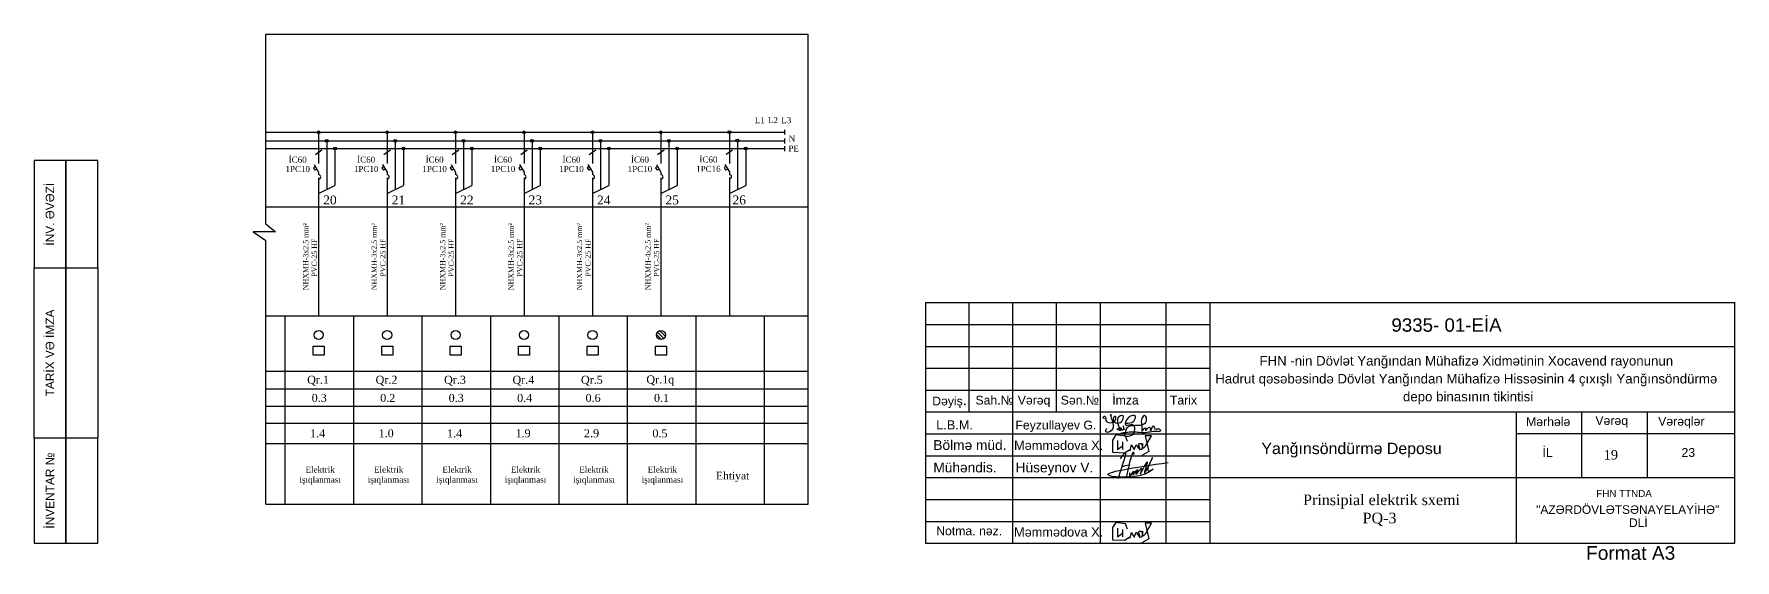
# Model space of a CAD drawing. Header units: millimetres. Extents: x 42452 to 2852333, y -419346 to 834876.
# Drawn here: x 2586212 to 2630990, y 206992 to 220839 of the extents above; entities that cross this region are included whole.
import ezdxf

# ---------------------------------------------------------------- set-up
doc = ezdxf.new("R2010")
doc.units = ezdxf.units.MM
doc.linetypes.add('DUZ', pattern=[0])
for name, color, linetype, lineweight in [('0_memar', 250, 'Continuous', 20), ('0_Ном._пера__1', 7, 'Continuous', 15), ('Stamp Mətn MN', 7, 'Continuous', 13), ('перегородка', 130, 'Continuous', 20), ('перегородка_Ном._пера__1', 7, 'Continuous', 15)]:
    doc.layers.add(name, color=color, linetype=linetype, lineweight=lineweight)
for name, color, linetype in [('elektrik gec avadanliq', 7, 'Continuous'), ('Elektrik isiqlandirma_Lightening.ET-XET', 7, 'Continuous'), ('Kunc shtampi', 7, 'Continuous'), ('polygon', 5, 'Continuous'), ('ramka', 7, 'Continuous'), ('shtamp cedvel MN', 7, 'Continuous'), ('размер', 7, 'Continuous')]:
    doc.layers.add(name, color=color, linetype=linetype)
doc.styles.add('Arial', font='arial.ttf', dxfattribs={"height": 200})
doc.styles.add('ARİAL', font='arial.ttf')
doc.styles.add('GENERATED_STYLE_3', font='ARIAALB2.TTF')
doc.styles.add('STAMP MƏTN - MN', font='arial.ttf')
doc.styles.get("Standard").update_dxf_attribs({"font": 'arial.ttf'})
doc.styles.add('СГЕНЕРИР_СТИЛЬ_1', font='arial.ttf')
doc.styles.add('СГЕНЕРИР_СТИЛЬ_2', font='')
doc.styles.get('СГЕНЕРИР_СТИЛЬ_2').set_extended_font_data('Arial Unicode MS Кириллический')

# ---------------------------------------------------------------- blocks, each defined once
blk = doc.blocks.new('STAMP - 2 MN')
at = {"layer": 'shtamp cedvel MN'}
blk.add_lwpolyline([(1500, 9000), (750, 9000), (750, 0), (750, 9000), (0, 9000), (0, 6475), (1500, 6475), (1500, 2475), (0, 2475), (0, 0), (1500, 0), (1500, 2475), (0, 2475), (0, 6475), (1500, 6475)], close=True, dxfattribs=at)
at = {"layer": 'Stamp Mətn MN', "char_height": 200, "attachment_point": 5, "rotation": 90, "style": 'STAMP MƏTN - MN'}
for s, insert, width in [('{\\fArial|b0|i0|c238|p34;İNV. }Ə{\\fArial|b0|i0|c238|p34;V}Ə{\\fArial|b0|i0|c238|p34;Zİ}', (375, 7738), 2525), ('{\\fArial|b0|i0|c238|p34;TARİX V}Ə{\\fArial|b0|i0|c238|p34; İMZA}', (375, 4475), 4000), ('{\\fArial|b0|i0|c238|p34;İNVENTAR }№', (375, 1238), 2475)]:
    blk.add_mtext(s, dxfattribs=dict(at, insert=insert, width=width))
blk = doc.blocks.new('55')
at = {"color": 5, "lineweight": 30}
for points, knots in [([(6807568, -690913), (6807734, -690192), (6807904, -689458), (6807900, -689847), (6807900, -689854)], [0, 0, 0, 0, 1128.718966, 1148.710053, 1148.710053, 1148.710053, 1148.710053]), ([(6808805, -690524), (6808750, -690568), (6808216, -691003), (6805386, -690836), (6807954, -690456), (6809491, -690228)], [0, 0, 0, 0, 215.465341, 2087.683537, 4876.118481, 4876.118481, 4876.118481, 4876.118481]), ([(6807301, -690054), (6807380, -689939), (6807723, -689440), (6807293, -690552), (6807199, -690927), (6807191, -690959)], [0, 0, 0, 0, 328.564954, 1432.648132, 1536.641492, 1536.641492, 1536.641492, 1536.641492]), ([(6807358, -690408), (6807470, -690386), (6807596, -690361), (6807720, -690330), (6807732, -690327)], [0, 0, 0, 0, 344.502291, 383.366548, 383.366548, 383.366548, 383.366548]), ([(6807716, -690698), (6807705, -690775), (6807675, -691004), (6808017, -690413), (6807740, -691044), (6808200, -690308), (6807872, -691036), (6808390, -690235), (6808050, -691132), (6808747, -689639), (6808148, -691347), (6809105, -689320), (6808364, -690768), (6808709, -690576), (6808805, -690524)], [0, 0, 0, 0, 159.15263, 467.604708, 669.340869, 1011.806253, 1243.637014, 1628.4018, 1881.82877, 2512.198919, 3044.065726, 3849.863763, 4495.087992, 4740.981721, 4740.981721, 4740.981721, 4740.981721])]:
    blk.add_open_spline(points, degree=3, knots=knots, dxfattribs=at)
blk = doc.blocks.new('20')
at = {"color": 7, "lineweight": 25}
for p, q in [((15101137, -7396449), (15122448, -7396449)), ((15101137, -7396449), (15101137, -7402785)), ((15101137, -7402785), (15122448, -7402785))]:
    blk.add_line(p, q, dxfattribs=at)
at = {"layer": 'Kunc shtampi', "ltscale": 0.1}
blk.add_line((15122450, -7402785), (15122450, -7396438), dxfattribs=at)
at = {"layer": 'polygon', "color": 7, "linetype": 'DUZ', "lineweight": 25}
for p, q in [((15118416, -7401057), (15118416, -7399329)), ((15120144, -7401057), (15120144, -7399329)), ((15122448, -7399905), (15116691, -7399905))]:
    blk.add_line(p, q, dxfattribs=at)
at = {"layer": 'перегородка', "color": 5, "lineweight": 30}
for p, q in [((15106063, -7400069), (15106062, -7400388)), ((15106152, -7399933), (15106063, -7400069)), ((15106401, -7399969), (15106152, -7399933)), ((15106192, -7400084), (15106192, -7400313)), ((15106192, -7400084), (15106192, -7400313)), ((15106323, -7400119), (15106323, -7400313)), ((15106454, -7400110), (15106401, -7399969)), ((15107086, -7399953), (15106925, -7399953)), ((15106925, -7399953), (15107015, -7400368)), ((15106927, -7400230), (15107086, -7399953)), ((15106062, -7400388), (15106388, -7400401)), ((15106192, -7400313), (15106323, -7400219)), ((15106388, -7400401), (15106498, -7400325)), ((15106498, -7400325), (15106531, -7400351)), ((15106531, -7400351), (15106567, -7400195)), ((15106567, -7400195), (15106637, -7400317)), ((15106637, -7400317), (15106683, -7400192)), ((15106683, -7400192), (15106784, -7400326)), ((15106749, -7400198), (15106768, -7400171)), ((15106749, -7400198), (15106780, -7400321)), ((15106830, -7400168), (15106768, -7400171)), ((15106780, -7400321), (15106832, -7400311)), ((15106830, -7400168), (15106850, -7400225)), ((15106832, -7400311), (15106856, -7400282)), ((15107015, -7400368), (15106834, -7400474)), ((15106850, -7400225), (15106850, -7400162)), ((15106850, -7400162), (15106856, -7400282)), ((15106856, -7400282), (15106850, -7400225)), ((15106856, -7400282), (15106889, -7400275)), ((15106889, -7400275), (15106927, -7400230)), ((15106152, -7402237), (15106063, -7402373)), ((15106401, -7402273), (15106152, -7402237)), ((15106454, -7402414), (15106401, -7402273)), ((15107086, -7402257), (15106925, -7402257)), ((15106925, -7402257), (15107015, -7402672)), ((15106927, -7402534), (15107086, -7402257)), ((15106063, -7402373), (15106062, -7402692)), ((15106062, -7402692), (15106388, -7402705)), ((15106192, -7402388), (15106192, -7402617)), ((15106192, -7402388), (15106192, -7402617)), ((15106192, -7402617), (15106323, -7402523)), ((15106323, -7402423), (15106323, -7402617)), ((15106388, -7402705), (15106498, -7402629)), ((15106498, -7402629), (15106531, -7402655)), ((15106531, -7402655), (15106567, -7402499)), ((15106567, -7402499), (15106637, -7402621)), ((15106637, -7402621), (15106683, -7402496)), ((15106683, -7402496), (15106784, -7402630)), ((15106749, -7402502), (15106768, -7402475)), ((15106749, -7402502), (15106780, -7402625)), ((15106830, -7402472), (15106768, -7402475)), ((15106780, -7402625), (15106832, -7402615)), ((15106830, -7402472), (15106850, -7402529)), ((15106832, -7402615), (15106856, -7402586)), ((15107015, -7402672), (15106834, -7402778)), ((15106850, -7402529), (15106850, -7402466)), ((15106850, -7402466), (15106856, -7402586)), ((15106856, -7402586), (15106850, -7402529)), ((15106856, -7402586), (15106889, -7402579)), ((15106889, -7402579), (15106927, -7402534))]:
    blk.add_line(p, q, dxfattribs=at)
for points, knots in [([(15105854, -7399506), (15105838, -7399500), (15105805, -7399487), (15105847, -7399413), (15105905, -7399491), (15105849, -7399623), (15106153, -7399643), (15106162, -7399419), (15106042, -7399495), (15106143, -7399660), (15106310, -7399603), (15106340, -7399510), (15106359, -7399413), (15106122, -7399448), (15106203, -7399646), (15106273, -7399814)], [0, 0, 0, 0, 42.223389, 90.051656, 154.549451, 226.6152, 476.644161, 571.28472, 627.013932, 778.672239, 938.454199, 1025.570794, 1091.558705, 1160.21584, 1544.16015, 1544.16015, 1544.16015, 1544.16015]), ([(15106007, -7399409), (15106073, -7399600), (15106152, -7399829), (15105880, -7399880), (15105882, -7399793), (15105905, -7399771), (15105910, -7399766)], [0, 0, 0, 0, 446.334972, 532.702513, 603.278674, 627.196902, 627.196902, 627.196902, 627.196902]), ([(15106007, -7399409), (15106006, -7399405), (15106005, -7399395), (15106027, -7399402), (15106031, -7399412), (15106033, -7399416)], [0, 0, 0, 0, 8.821018, 27.345406, 42.243095, 42.243095, 42.243095, 42.243095]), ([(15106401, -7399620), (15106483, -7399625), (15106613, -7399633), (15106712, -7399392), (15106440, -7399437), (15106343, -7399750), (15106675, -7399563), (15106648, -7399925), (15106507, -7399969), (15106352, -7399997), (15106417, -7399855), (15106438, -7399676), (15106619, -7399677), (15106758, -7399678)], [0, 0, 0, 0, 227.188385, 358.071473, 539.665587, 751.927894, 924.503113, 1199.403857, 1282.39891, 1403.270956, 1513.824778, 1614.597802, 1944.904586, 1944.904586, 1944.904586, 1944.904586]), ([(15106758, -7399678), (15106785, -7399676), (15106877, -7399669), (15107004, -7399560), (15106917, -7399391), (15106772, -7399548), (15106848, -7399680), (15106834, -7399875), (15106956, -7399662), (15106900, -7399907), (15107061, -7399627), (15107057, -7399923), (15107138, -7399603), (15107168, -7399822), (15107267, -7399745), (15107351, -7399823), (15107309, -7399841), (15107293, -7399848)], [0, 0, 0, 0, 82.934409, 278.458212, 386.336719, 441.130098, 797.922894, 815.295031, 939.358029, 1010.425899, 1153.318323, 1248.777542, 1391.619055, 1482.772305, 1582.360738, 1652.010665, 1693.923868, 1693.923868, 1693.923868, 1693.923868]), ([(15107300, -7399848), (15107229, -7399844), (15107106, -7399838), (15106918, -7399890), (15106741, -7399864), (15106546, -7399860), (15106396, -7399873), (15106301, -7399888), (15106276, -7399892)], [0, 0, 0, 0, 211.533539, 367.015626, 577.795063, 738.782103, 953.656981, 1027.737747, 1027.737747, 1027.737747, 1027.737747]), ([(15106295, -7399744), (15106292, -7399758), (15106286, -7399786), (15106327, -7399808), (15106381, -7399781), (15106332, -7399640), (15106351, -7399754), (15106372, -7399792), (15106387, -7399780), (15106385, -7399772), (15106385, -7399769)], [0, 0, 0, 0, 37.910096, 78.738154, 107.34926, 199.254906, 281.250122, 295.344415, 310.564895, 319.310936, 319.310936, 319.310936, 319.310936])]:
    blk.add_open_spline(points, degree=3, knots=knots, dxfattribs=at)
for points in [[(15106295, -7399744), (15106256, -7399756), (15106217, -7399767), (15106178, -7399779)], [(15106178, -7399779), (15106209, -7399791), (15106241, -7399803), (15106273, -7399814)]]:
    blk.add_open_spline(points, degree=3, dxfattribs=at)
at = {"layer": 'размер', "color": 7, "lineweight": 25}
for p, q in [((15102289, -7399329), (15102289, -7396449)), ((15103441, -7402785), (15103441, -7396449)), ((15104592, -7399329), (15104592, -7396449)), ((15105744, -7402785), (15105744, -7396449)), ((15107472, -7402785), (15107472, -7396449)), ((15108624, -7396449), (15108624, -7402785)), ((15101137, -7397025), (15108624, -7397025)), ((15101137, -7397601), (15122448, -7397601)), ((15101137, -7398177), (15108624, -7398177)), ((15101137, -7398753), (15108624, -7398753)), ((15101137, -7399329), (15122448, -7399329)), ((15116688, -7399329), (15116688, -7402785)), ((15101137, -7399905), (15108624, -7399905)), ((15101137, -7400481), (15108624, -7400481)), ((15101137, -7401057), (15122448, -7401057)), ((15101137, -7401633), (15108624, -7401633)), ((15101156, -7402209), (15108624, -7402209))]:
    blk.add_line(p, q, dxfattribs=at)
at = {"color": 1, "lineweight": 25, "xscale": 0.5720132259566115, "yscale": 0.5720132259566115, "zscale": 0.5720132259566115}
blk.add_blockref('55', (11212411, -7005839), dxfattribs=at)
at = {"color": 7, "char_height": 258.17, "width": 5812.24, "attachment_point": 4, "style": 'Arial'}
for s, insert in [('{\\fArial|b0|i0|c238|p34;Bölmə müd.} {\\fArial|b0|i0|c238|p34; \\fArial|b0|i0|c204|p34;\\H0.92962x;Məmmədova\\fArial|b0|i0|c238|p34; X.}', (15101347, -7400201)), ('{\\fArial|b0|i0|c238|p34;Mühəndis.     Hüseynov V\\H0.92962x;.}', (15101347, -7400829))]:
    blk.add_mtext(s, dxfattribs=dict(at, insert=insert))
at = {"color": 7, "lineweight": 25, "attachment_point": 1}
for s, insert, char_height in [('{\\fArial|b0|i0|c238|p34;İ\\fArial|b0|i0|c0|p34;L}', (15117383, -7400280), 230.39), ('23', (15121043, -7400280), 230.4)]:
    blk.add_mtext(s, dxfattribs=dict(at, insert=insert, char_height=char_height))
at = {"insert": (15115876, -7403826), "char_height": 360, "width": 22250.72, "attachment_point": 7, "style": 'ARİAL'}
blk.add_mtext('{\\fArial|b0|i0|c238|p34;                   Format A3\\L\\P} ', dxfattribs=at)
at = {"layer": '0_memar', "color": 0, "linetype": 'Continuous', "insert": (15115376, -7398491), "char_height": 249.57, "width": 13538.5, "attachment_point": 5, "line_spacing_factor": 1.132501, "style": 'СГЕНЕРИР_СТИЛЬ_1'}
blk.add_mtext('{\\C7;FHN -nin Dövlət Yanğından Mühafizə Xidmətinin \\fArial|b0|i0|c238|p38;Xocavend\\fArial|b0|i0|c204|p38; \\fArial|b0|i0|c238|p38;rayonunun\\fArial|b0|i0|c204|p38; \\fArial|b0|i0|c238|p38;\\PHadrut qəsəbəsində \\fArial|b0|i0|c204|p38;Dövlət Yanğından Mühafizə Hissəsinin 4 \\fArial|b0|i0|c238|p38;çıxışlı Y\\fArial|b0|i0|c204|p38;anğınsöndürmə\\fArial|b0|i0|c238|p38;\\P \\fArial|b0|i0|c204|p38;depo\\fArial|b0|i0|c238|p38; binasının\\fArial|b0|i0|c204|p34; tikintisi}', dxfattribs=at)
at = {"layer": '0_memar', "color": 0, "linetype": 'Continuous', "insert": (15112355, -7400528), "char_height": 299.48, "attachment_point": 8, "style": 'СГЕНЕРИР_СТИЛЬ_1'}
blk.add_mtext('{Yanğınsöndürmə Deposu}', dxfattribs=at)
at = {"layer": '0_Ном._пера__1', "linetype": 'Continuous', "attachment_point": 1, "style": 'СГЕНЕРИР_СТИЛЬ_2'}
for s, insert, char_height in [('{Mərhələ}', (15116950, -7399469), 231), ('{Vərəq}', (15118775, -7399440), 231), ('{Vərəqlər}', (15120428, -7399458), 231), (' {\\fArial|b0|i0|c0|p34;     \\H0.88889x;                FHN TTNDA}', (15117167, -7401383), 207.94)]:
    blk.add_mtext(s, dxfattribs=dict(at, insert=insert, char_height=char_height))
at = {"layer": '0_Ном._пера__1', "linetype": 'Continuous', "insert": (15117216, -7401786), "char_height": 225, "width": 5999.56, "attachment_point": 1, "line_spacing_factor": 0.920624, "style": 'СГЕНЕРИР_СТИЛЬ_2'}
blk.add_mtext('{\\fArial|b0|i0|c0|p34;"AZƏRDÖVLƏTSƏNAYELAYİHƏ"\\P                            DLİ}', dxfattribs=at)
at = {"layer": 'ramka', "color": 7, "lineweight": 25, "ltscale": 0.4, "attachment_point": 1, "style": 'Arial'}
for s, insert, char_height, width in [('  {\\H1.0417x;L.B.M.            \\fArial|b0|i0|c204|p38;\\H0.95997x;\\C256;Feyzullayev \\fArial|b0|i0|c0|p38;G\\fArial|b0|i0|c204|p38;.}', (15101242, -7399549), 230.392, 6041.47), ('Notma. nəz.', (15101422, -7402344), 230.39, 2251.06), ('{\\H0.92962x;Məmmədova\\fArial|b0|i0|c238|p34; X.}', (15103470, -7402370), 258.17, 2820.28)]:
    blk.add_mtext(s, dxfattribs=dict(at, insert=insert, char_height=char_height, width=width))
at = {"layer": 'перегородка', "color": 7, "lineweight": 25, "char_height": 287.99, "attachment_point": 1, "style": 'Arial'}
for s, insert in [('\\H0.8x;Dəyiş\\H1.25x;.', (15101316, -7398869)), ('\\H0.8x;Sah.№', (15102456, -7398902)), ('\\H0.8x;Vərəq', (15103568, -7398902)), ('\\H0.8x;Sən.№', (15104700, -7398902)), ('\\H0.8x;İmza', (15106056, -7398902)), ('\\H0.8x;Tarix', (15107573, -7398902))]:
    blk.add_mtext(s, dxfattribs=dict(at, insert=insert))
at = {"layer": 'перегородка_Ном._пера__1', "linetype": 'Continuous', "insert": (15113268, -7396864), "char_height": 352.637, "attachment_point": 1, "style": 'СГЕНЕРИР_СТИЛЬ_2'}
blk.add_mtext('{\\fArial|b0|i0|c204|p38; 9\\fArial|b0|i0|c238|p38;335\\fArial|b0|i0|c204|p38;- 01-\\fArial|b0|i0|c238|p38;EİA}', dxfattribs=at)
blk = doc.blocks.new('Line_167', base_point=(156363518, 84643528))
at = {"layer": 'Elektrik isiqlandirma_Lightening.ET-XET', "linetype": 'Continuous'}
blk.add_line((156363518, 84643483), (156363518, 84642531), dxfattribs=at)
blk.add_circle((156363518, 84643528), 44.2, dxfattribs=at)
blk = doc.blocks.new('Line_168', base_point=(156364038, 84643010))
at = {"layer": 'Elektrik isiqlandirma_Lightening.ET-XET', "linetype": 'Continuous'}
blk.add_line((156364038, 84642966), (156364038, 84641833), dxfattribs=at)
blk.add_circle((156364038, 84643010), 44.2, dxfattribs=at)
blk = doc.blocks.new('Line_169', base_point=(156363773, 84643259))
at = {"layer": 'Elektrik isiqlandirma_Lightening.ET-XET', "linetype": 'Continuous'}
blk.add_line((156363773, 84643215), (156363773, 84642531), dxfattribs=at)
blk.add_circle((156363773, 84643259), 44.2, dxfattribs=at)

msp = doc.modelspace()

# ---------------------------------------------------------------- hatches: boundary and pattern name
at = {"lineweight": 25}
h = msp.add_hatch(dxfattribs=at)
h.set_pattern_fill('ANSI31', color=5, scale=20.822031, angle=90)
h.set_pattern_definition([(135, (2623568.39, 164654.7), (-46.74679, -46.74679), [])])
edge = h.paths.add_edge_path()
edge.add_arc((2602716.73818, 212914.75711), 120.29848, 0, 360)

# ---------------------------------------------------------------- linework, layer by layer
at = {"color": 7, "linetype": 'Continuous'}
msp.add_line((2592826.61108, 208465.0292), (2592826.61108, 213422.0292), dxfattribs=at)
at = {"color": 5, "lineweight": 25}
for points in [[(2593562.09145, 212624.75711), (2593852.09145, 212624.75711), (2593852.09145, 212384.75711), (2593562.09145, 212384.75711)], [(2595364.0208, 212624.75711), (2595654.0208, 212624.75711), (2595654.0208, 212384.75711), (2595364.0208, 212384.75711)], [(2597165.95014, 212624.75711), (2597455.95014, 212624.75711), (2597455.95014, 212384.75711), (2597165.95014, 212384.75711)], [(2598967.87949, 212624.75711), (2599257.87949, 212624.75711), (2599257.87949, 212384.75711), (2598967.87949, 212384.75711)], [(2600769.80883, 212624.75711), (2601059.80883, 212624.75711), (2601059.80883, 212384.75711), (2600769.80883, 212384.75711)], [(2602571.73818, 212624.75711), (2602861.73818, 212624.75711), (2602861.73818, 212384.75711), (2602571.73818, 212384.75711)]]:
    msp.add_lwpolyline(points, close=True, dxfattribs=at)
for centre in [(2593707.09145, 212914.75711), (2595509.0208, 212914.75711), (2597310.95014, 212914.75711), (2599112.87949, 212914.75711), (2600914.80883, 212914.75711), (2602716.73818, 212914.75711)]:
    msp.add_circle(centre, 120.29848, dxfattribs=at)
at = {"linetype": 'Continuous'}
for centre in [(2593701.92257, 217077.25008), (2595503.85191, 217077.25008), (2597305.78126, 217077.25008), (2599107.7106, 217077.25008), (2600909.63995, 217077.25008), (2602711.56929, 217077.25008), (2604513.78254, 217080.84536)]:
    msp.add_arc(centre, 59.57369, 272.96227837, 87.03772163, dxfattribs=at)
at = {"layer": 'Elektrik isiqlandirma_Lightening.ET-XET', "linetype": 'Continuous'}
for p, q in [((2592310.42073, 220838.78004), (2606587.24954, 220838.78004)), ((2592310.42073, 215844.24184), (2592310.42073, 220838.78004)), ((2606587.24954, 208464.15259), (2606587.24954, 220838.78004)), ((2592310.42073, 218254.93608), (2605978.53489, 218254.93608)), ((2605978.53489, 218190.26366), (2605978.53489, 218319.60849)), ((2605978.53489, 217960.40457), (2605978.53489, 218089.7494)), ((2592310.42073, 218025.07698), (2605978.53489, 218025.07698)), ((2592310.42073, 217821.33824), (2605978.53489, 217821.33824)), ((2593618.64987, 217669.29638), (2593790.99784, 217786.33997)), ((2595420.57921, 217669.29638), (2595592.92719, 217786.33997)), ((2597222.50856, 217669.29638), (2597394.85653, 217786.33997)), ((2599024.4379, 217669.29638), (2599196.78588, 217786.33997)), ((2600826.36725, 217669.29638), (2600998.71522, 217786.33997)), ((2602628.29659, 217669.29638), (2602800.64457, 217786.33997)), ((2604430.50983, 217672.89166), (2604602.85781, 217789.93525)), ((2605978.53489, 217756.66583), (2605978.53489, 217886.01065)), ((2593618.79707, 217349.35404), (2593566.33211, 217319.78824)), ((2593566.33211, 217319.78824), (2593607.61009, 217250.40299)), ((2593586.1063, 217404.30482), (2593705.00124, 217204.45118)), ((2593660.07506, 217279.96879), (2593607.61009, 217250.40299)), ((2593705.00124, 217204.45118), (2593705.00124, 217136.74417)), ((2593916.0341, 217427.22512), (2593916.0341, 216743.11231)), ((2595420.72642, 217349.35404), (2595368.26145, 217319.78824)), ((2595368.26145, 217319.78824), (2595409.53944, 217250.40299)), ((2595388.03565, 217404.30482), (2595506.93058, 217204.45118)), ((2595462.0044, 217279.96879), (2595409.53944, 217250.40299)), ((2595506.93058, 217204.45118), (2595506.93058, 217136.74417)), ((2595717.96345, 217427.22512), (2595717.96345, 216743.11231)), ((2597222.65576, 217349.35404), (2597170.1908, 217319.78824)), ((2597170.1908, 217319.78824), (2597211.46878, 217250.40299)), ((2597189.96499, 217404.30482), (2597308.85993, 217204.45118)), ((2597263.93375, 217279.96879), (2597211.46878, 217250.40299)), ((2597308.85993, 217204.45118), (2597308.85993, 217136.74417)), ((2597519.89279, 217427.22512), (2597519.89279, 216743.11231)), ((2599024.58511, 217349.35404), (2598972.12014, 217319.78824)), ((2598972.12014, 217319.78824), (2599013.39813, 217250.40299)), ((2598991.89434, 217404.30482), (2599110.78927, 217204.45118)), ((2599065.86309, 217279.96879), (2599013.39813, 217250.40299)), ((2599110.78927, 217204.45118), (2599110.78927, 217136.74417)), ((2599321.82214, 217427.22512), (2599321.82214, 216743.11231)), ((2600826.51445, 217349.35404), (2600774.04949, 217319.78824)), ((2600774.04949, 217319.78824), (2600815.32747, 217250.40299)), ((2600793.82368, 217404.30482), (2600912.71862, 217204.45118)), ((2600867.79244, 217279.96879), (2600815.32747, 217250.40299)), ((2600912.71862, 217204.45118), (2600912.71862, 217136.74417)), ((2601123.75148, 217427.22512), (2601123.75148, 216743.11231)), ((2602628.4438, 217349.35404), (2602575.97883, 217319.78824)), ((2602575.97883, 217319.78824), (2602617.25682, 217250.40299)), ((2602595.75303, 217404.30482), (2602714.64796, 217204.45118)), ((2602669.72178, 217279.96879), (2602617.25682, 217250.40299)), ((2602714.64796, 217204.45118), (2602714.64796, 217136.74417)), ((2602925.68083, 217427.22512), (2602925.68083, 216743.11231)), ((2604430.65704, 217352.94932), (2604378.19207, 217323.38352)), ((2604378.19207, 217323.38352), (2604419.47006, 217253.99827)), ((2604397.96627, 217407.9001), (2604516.8612, 217208.04646)), ((2604471.93502, 217283.56407), (2604419.47006, 217253.99827)), ((2604516.8612, 217208.04646), (2604516.8612, 217140.33945)), ((2604727.89407, 217430.8204), (2604727.89407, 216746.70759)), ((2593705.00124, 217056.70723), (2593705.00124, 213422.0292)), ((2593705.00124, 217017.75599), (2593705.00124, 216638.92627)), ((2593705.00124, 216638.92627), (2594134.65776, 216851.0459)), ((2595506.93058, 217056.70723), (2595506.93058, 213422.0292)), ((2595506.93058, 217017.75599), (2595506.93058, 216638.92627)), ((2595506.93058, 216638.92627), (2595936.58711, 216851.0459)), ((2597308.85993, 217056.70723), (2597308.85993, 213422.0292)), ((2597308.85993, 217017.75599), (2597308.85993, 216638.92627)), ((2597308.85993, 216638.92627), (2597738.51645, 216851.0459)), ((2599110.78927, 217056.70723), (2599110.78927, 213422.0292)), ((2599110.78927, 217017.75599), (2599110.78927, 216638.92627)), ((2599110.78927, 216638.92627), (2599540.4458, 216851.0459)), ((2600912.71862, 217056.70723), (2600912.71862, 213422.0292)), ((2600912.71862, 217017.75599), (2600912.71862, 216638.92627)), ((2600912.71862, 216638.92627), (2601342.37514, 216851.0459)), ((2602714.64796, 217056.70723), (2602714.64796, 213422.0292)), ((2602714.64796, 217017.75599), (2602714.64796, 216638.92627)), ((2602714.64796, 216638.92627), (2603144.30449, 216851.0459)), ((2604516.54057, 217057.24702), (2604516.54057, 213422.56899)), ((2604516.8612, 217021.35127), (2604516.8612, 216642.52155)), ((2604516.8612, 216642.52155), (2604946.51773, 216854.64118)), ((2606587.24954, 216281.50965), (2592310.42073, 216281.50965)), ((2592310.42073, 215844.24184), (2592567.16394, 215631.35367)), ((2592567.16394, 215631.35367), (2591982.08807, 215631.35367)), ((2591982.08807, 215631.35367), (2592310.42073, 215402.13526)), ((2592310.42073, 208464.15259), (2592310.42073, 215402.13526)), ((2592310.42073, 213422.0292), (2606587.24954, 213422.0292)), ((2594630.54243, 208464.15259), (2594630.54243, 213422.0292)), ((2596432.47178, 208464.15259), (2596432.47178, 213422.0292)), ((2598234.40112, 208464.15259), (2598234.40112, 213422.0292)), ((2600036.33047, 208464.15259), (2600036.33047, 213422.0292)), ((2601838.25981, 208464.15259), (2601838.25981, 213422.0292)), ((2603640.18916, 208464.15259), (2603640.18916, 213422.0292)), ((2605442.1185, 208464.15259), (2605442.1185, 213422.0292)), ((2592310.42073, 211962.82994), (2606587.24954, 211962.82994)), ((2592310.42073, 211498.02287), (2606587.24954, 211498.02287)), ((2592310.42073, 211044.91219), (2606587.24954, 211044.91219)), ((2592310.42073, 210592.67947), (2606587.24954, 210592.67947)), ((2592310.42073, 210055.949), (2606587.24954, 210055.949)), ((2592310.42073, 208464.15259), (2606587.24954, 208464.15259))]:
    msp.add_line(p, q, dxfattribs=at)

# ---------------------------------------------------------------- block references
at = {"lineweight": 40}
msp.add_blockref('20', (-12491459.5017, 7610217.21458), dxfattribs=at)
at = {"layer": 'Elektrik isiqlandirma_Lightening.ET-XET', "linetype": 'Continuous', "xscale": 0.8259916270630292, "yscale": 0.8259916270630292, "zscale": 0.8259916270630292}
for name, p in [('Line_167', (2593704.82386, 218250.801)), ('Line_167', (2595506.7532, 218250.801)), ('Line_167', (2597308.68255, 218250.801)), ('Line_167', (2599110.61189, 218250.801)), ('Line_167', (2600912.54124, 218250.801)), ('Line_167', (2602714.47058, 218250.801)), ('Line_167', (2604516.68382, 218254.39628)), ('Line_169', (2593916.0341, 218028.98158)), ('Line_168', (2594134.65776, 217823.03689)), ('Line_169', (2595717.96345, 218028.98158)), ('Line_168', (2595936.58711, 217823.03689)), ('Line_169', (2597519.89279, 218028.98158)), ('Line_168', (2597738.51645, 217823.03689)), ('Line_169', (2599321.82214, 218028.98158)), ('Line_168', (2599540.4458, 217823.03689)), ('Line_169', (2601123.75148, 218028.98158)), ('Line_168', (2601342.37514, 217823.03689)), ('Line_169', (2602925.68083, 218028.98158)), ('Line_168', (2603144.30449, 217823.03689)), ('Line_169', (2604727.89407, 218032.57686)), ('Line_168', (2604946.51773, 217826.63217))]:
    msp.add_blockref(name, p, dxfattribs=at)
at = {"layer": 'shtamp cedvel MN', "xscale": 1.119467079843097, "yscale": 1.119467079843097, "zscale": 1.119467079843097}
msp.add_blockref('STAMP - 2 MN', (2586211.5643, 207431.97345), dxfattribs=at)

# ---------------------------------------------------------------- texts
at = {"layer": 'elektrik gec avadanliq', "color": 7, "linetype": 'Continuous', "attachment_point": 5, "line_spacing_factor": 1.025015, "style": 'GENERATED_STYLE_3'}
for s, insert, char_height, width in [('\\A1;{\\fTimes New Roman|b0|i0|c0|p18;19}', (2627722.65385, 209759.89144), 250, 1887.7782599), ('\\A1;{\\fTimes New Roman|b0|i0|c204|p18; \\fTimes New Roman|b0|i0|c238|p18;P\\fTimes New Roman|b0|i0|c204|p18;rinsipial elektrik sxemi\\fTimes New Roman|b0|i0|c238|p18;\\P\\C256;P\\fTimes New Roman|b0|i0|c204|p18;Q-\\fTimes New Roman|b0|i0|c238|p18;3\\fTimes New Roman|b0|i0|c204|p18;  }', (2621632.86907, 208301.53787), 279.86676996, 5979.9149834)]:
    msp.add_mtext(s, dxfattribs=dict(at, insert=insert, char_height=char_height, width=width))
at = {"layer": 'Elektrik isiqlandirma_Lightening.ET-XET', "linetype": 'Continuous', "char_height": 158.0256809, "attachment_point": 5, "style": 'GENERATED_STYLE_3'}
for s, insert in [('\\A1;{\\fTimes New Roman|b0|i0|c0|p18;L1}', (2605319.53889, 218570.18987)), ('\\A1;{\\fTimes New Roman|b0|i0|c0|p18;L2}', (2605663.40694, 218571.11775)), ('\\A1;{\\fTimes New Roman|b0|i0|c0|p18;L3}', (2606014.23829, 218568.89284)), ('\\A1;{\\fTimes New Roman|b0|i0|c0|p18;N\\fTimes New Roman|b0|i0|c0|p18; }', (2606164.2263, 218083.0624)), ('\\A1;{\\fTimes New Roman|b0|i0|c0|p18;PE\\fTimes New Roman|b0|i0|c0|p18; }', (2606209.05347, 217823.80761))]:
    msp.add_mtext(s, dxfattribs=dict(at, insert=insert))
at = {"layer": 'Elektrik isiqlandirma_Lightening.ET-XET', "linetype": 'Continuous', "char_height": 157.0550408, "attachment_point": 5, "line_spacing_factor": 0.938829, "style": 'GENERATED_STYLE_3'}
for s, insert in [('\\A1;{\\fTimes New Roman|b0|i0|c204|p18;İC60\\P1PC10}', (2593153.48211, 217407.25691)), ('\\A1;{\\fTimes New Roman|b0|i0|c204|p18;İC60\\P1PC10}', (2594955.41146, 217407.25691)), ('\\A1;{\\fTimes New Roman|b0|i0|c204|p18;İC60\\P1PC10}', (2596757.3408, 217407.25691)), ('\\A1;{\\fTimes New Roman|b0|i0|c204|p18;İC60\\P1PC10}', (2598559.27015, 217407.25691)), ('\\A1;{\\fTimes New Roman|b0|i0|c204|p18;İC60\\P1PC10}', (2600361.19949, 217407.25691)), ('\\A1;{\\fTimes New Roman|b0|i0|c204|p18;İC60\\P1PC10}', (2602163.12884, 217407.25691)), ('\\A1;{\\fTimes New Roman|b0|i0|c0|p18;İC60\\P1PC1\\fTimes New Roman|b0|i0|c238|p18;6}', (2603965.34208, 217410.85219))]:
    msp.add_mtext(s, dxfattribs=dict(at, insert=insert))
at = {"layer": 'Elektrik isiqlandirma_Lightening.ET-XET', "color": 3, "linetype": 'Continuous', "attachment_point": 5, "style": 'GENERATED_STYLE_3'}
for s, insert, char_height, width in [('\\A1;{\\fTimes New Roman|b0|i0|c0|p18;20}', (2594002.16481, 216468.8066), 235.0916651, 596.7848819), ('\\A1;{\\fTimes New Roman|b0|i0|c0|p18;21}', (2595804.09416, 216468.8066), 235.0916651, 596.7848819), ('\\A1;{\\fTimes New Roman|b0|i0|c0|p18;22}', (2597606.0235, 216468.8066), 235.0916651, 596.7848819), ('\\A1;{\\fTimes New Roman|b0|i0|c0|p18;23}', (2599407.95285, 216468.8066), 235.0916651, 596.7848819), ('\\A1;{\\fTimes New Roman|b0|i0|c0|p18;24}', (2601209.88219, 216468.8066), 235.0916651, 596.7848819), ('\\A1;{\\fTimes New Roman|b0|i0|c0|p18;25}', (2603011.7748, 216468.8066), 235.0916651, 596.7848819), ('\\A1;{\\fTimes New Roman|b0|i0|c204|p18;2\\fTimes New Roman|b0|i0|c0|p18;6}', (2604776.8487, 216468.8066), 235.0916651, 596.7848819), ('\\A1;{\\fTimes New Roman|b0|i0|c204|p18;Qr.1}', (2593689.32381, 211710.42376), 210.7009078, 1432.5046048), ('\\A1;{\\fTimes New Roman|b0|i0|c204|p18;Qr.2}', (2595491.25316, 211710.42376), 210.7009078, 1432.5046048), ('\\A1;{\\fTimes New Roman|b0|i0|c204|p18;Qr.3}', (2597293.1825, 211710.42376), 210.7009078, 1432.5046048), ('\\A1;{\\fTimes New Roman|b0|i0|c204|p18;Qr.4}', (2599095.11185, 211710.42376), 210.7009078, 1432.5046048), ('\\A1;{\\fTimes New Roman|b0|i0|c204|p18;Qr.5}', (2600897.04119, 211710.42376), 210.7009078, 1432.5046048), ('\\A1;{\\fTimes New Roman|b0|i0|c204|p18;Qr.1q}', (2602698.97054, 211710.42376), 210.7009078, 1432.5046048)]:
    msp.add_mtext(s, dxfattribs=dict(at, insert=insert, char_height=char_height, width=width))
at = {"layer": 'Elektrik isiqlandirma_Lightening.ET-XET', "linetype": 'Continuous', "char_height": 136.38760296, "attachment_point": 2, "rotation": 90, "style": 'GENERATED_STYLE_3'}
for insert in [(2593295.49507, 214951.34864), (2595097.42442, 214951.34864), (2596899.35376, 214951.34864), (2598701.28311, 214951.34864), (2600503.21245, 214951.34864)]:
    msp.add_mtext('{\\fTimes New Roman|b0|i0|c238|p18;\\C7; \\fTimes New Roman|b0|i0|c204|p18;\\C0;NHXMH-\\fTimes New Roman|b0|i0|c238|p18;3\\fTimes New Roman|b0|i0|c204|p18;х\\fTimes New Roman|b0|i0|c238|p18;2.5\\C7; mm²\\fTimes New Roman|b0|i0|c204|p18;\\C0;\\P\\fTimes New Roman|b0|i0|c238|p18;\\C7;PVC-25 \\fTimes New Roman|b0|i0|c204|p18;\\C0;H\\fTimes New Roman|b0|i0|c238|p18;\\C7;F }', dxfattribs=dict(at, insert=insert))
at = {"layer": 'Elektrik isiqlandirma_Lightening.ET-XET', "linetype": 'Continuous', "insert": (2602305.1418, 214951.34864), "char_height": 136.38760296, "width": 1896.6126393, "attachment_point": 2, "rotation": 90, "style": 'GENERATED_STYLE_3'}
msp.add_mtext('{\\fTimes New Roman|b0|i0|c238|p18;\\C7; \\fTimes New Roman|b0|i0|c204|p18;\\C0;NHXMH-\\fTimes New Roman|b0|i0|c0|p18;4\\fTimes New Roman|b0|i0|c204|p18;х\\fTimes New Roman|b0|i0|c238|p18;2.5\\C7; mm²\\fTimes New Roman|b0|i0|c204|p18;\\C0;\\P\\fTimes New Roman|b0|i0|c238|p18;\\C7;PVC-25 \\fTimes New Roman|b0|i0|c204|p18;\\C0;H\\fTimes New Roman|b0|i0|c238|p18;\\C7;F }', dxfattribs=at)
at = {"layer": 'Elektrik isiqlandirma_Lightening.ET-XET', "linetype": 'Continuous', "char_height": 210.7009078, "attachment_point": 5, "style": 'GENERATED_STYLE_3'}
for s, insert, width in [('\\A1;{\\fTimes New Roman|b0|i0|c204|p18;0.3}', (2593720.25109, 211256.02841), 561.3329007), ('\\A1;{\\fTimes New Roman|b0|i0|c204|p18;0.2}', (2595524.18244, 211256.02841), 561.3329007), ('\\A1;{\\fTimes New Roman|b0|i0|c204|p18;0.3}', (2597326.11178, 211256.02841), 561.3329007), ('\\A1;{\\fTimes New Roman|b0|i0|c204|p18;0.4}', (2599128.04113, 211256.02841), 561.3329007), ('\\A1;{\\fTimes New Roman|b0|i0|c204|p18;0.6}', (2600929.97047, 211256.02841), 561.3329007), ('\\A1;{\\fTimes New Roman|b0|i0|c204|p18;0.1}', (2602731.89982, 211256.02841), 561.3329007), ('\\A1;{\\fTimes New Roman|b0|i0|c204|p18;1.4}', (2593677.99867, 210324.4051), 834.9303153), ('\\A1;{\\fTimes New Roman|b0|i0|c204|p18;1.0}', (2595481.93002, 210324.4051), 834.9303153), ('\\A1;{\\fTimes New Roman|b0|i0|c204|p18;1.4}', (2597283.85936, 210324.4051), 834.9303153), ('\\A1;{\\fTimes New Roman|b0|i0|c204|p18;1.9}', (2599085.7887, 210324.4051), 834.9303153), ('\\A1;{\\fTimes New Roman|b0|i0|c204|p18;2.9}', (2600887.71805, 210324.4051), 834.9303153), ('\\A1;{\\fTimes New Roman|b0|i0|c204|p18;0.5}', (2602689.64739, 210324.4051), 834.9303153)]:
    msp.add_mtext(s, dxfattribs=dict(at, insert=insert, width=width))
at = {"layer": 'Elektrik isiqlandirma_Lightening.ET-XET', "color": 7, "linetype": 'Continuous', "char_height": 158.8918572, "width": 10493.8101362, "attachment_point": 5, "style": 'GENERATED_STYLE_3'}
for insert in [(2593744.35159, 209214.40624), (2595546.28094, 209214.40624), (2597348.21028, 209214.40624), (2599150.13963, 209214.40624), (2600952.06897, 209214.40624), (2602753.99832, 209214.40624)]:
    msp.add_mtext('\\A1;{\\fTimes New Roman|b0|i0|c0|p18;Elektrik \\fTimes New Roman|b0|i0|c238|p18;\\P\\fTimes New Roman|b0|i0|c0|p18;i\\fTimes New Roman|b0|i0|c238|p18;şıqlanması}', dxfattribs=dict(at, insert=insert))
at = {"layer": 'Elektrik isiqlandirma_Lightening.ET-XET', "color": 7, "linetype": 'Continuous', "insert": (2604602.97128, 209179.97856), "char_height": 200.3717889, "attachment_point": 5, "style": 'GENERATED_STYLE_3'}
msp.add_mtext('\\A1;{\\fTimes New Roman|b0|i0|c0|p18;Ehtiyat}', dxfattribs=at)

doc.saveas('drawing.dxf')
